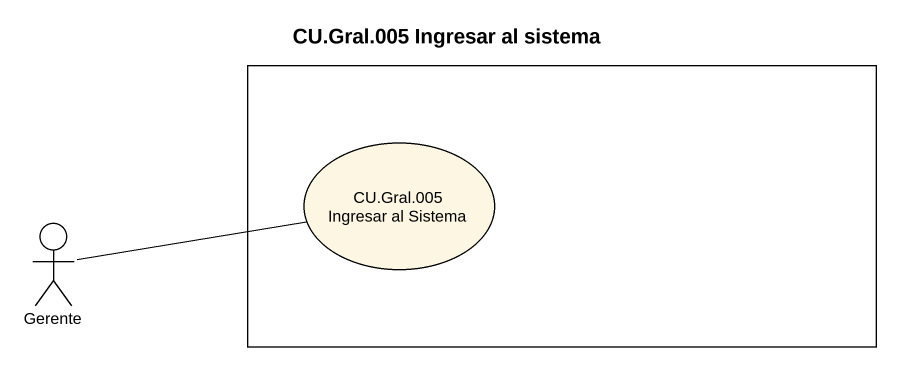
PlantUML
@startuml
title CU.Gral.005 Ingresar al sistema
rectangle " " as rectangle1 {
  usecase "CU.Gral.005 Ingresar al Sistema" as CU_Gral_005_Ingresar_al
}
actor Gerente
Gerente -right- CU_Gral_005_Ingresar_al
@enduml
